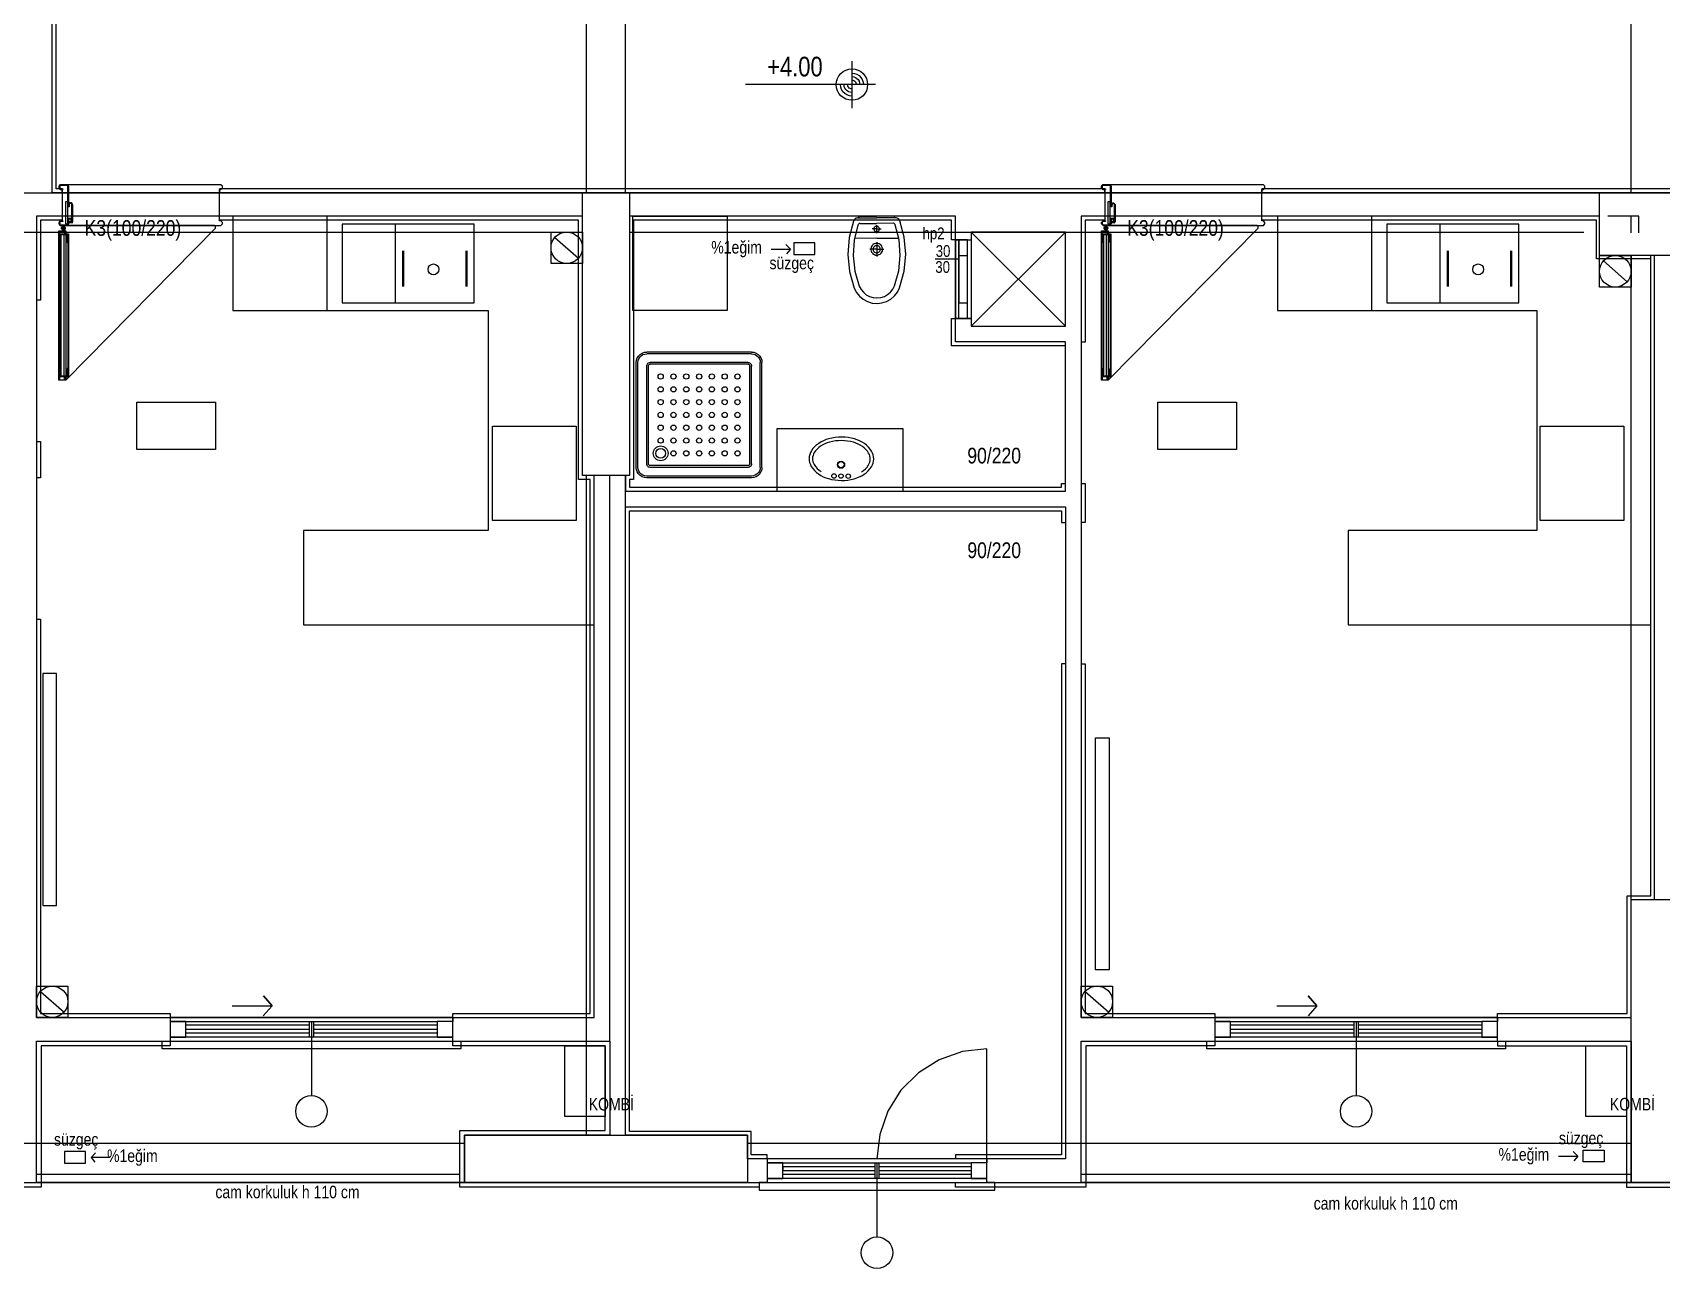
# Model space of a CAD drawing. Header units: centimetres. Extents: x 0 to 13234, y -30 to 2970.
# Drawn here: x 1469 to 1987, y 1161 to 1555 of the extents above; entities that cross this region are included whole.
import ezdxf

# ---------------------------------------------------------------- set-up
doc = ezdxf.new("R2010")
doc.units = ezdxf.units.CM
doc.layers.add('SCOTT-MIMARI', color=8, linetype='CONTINUOUS')
doc.styles.get("Standard").update_dxf_attribs({"font": 'arial.ttf', "width": 0.8})

msp = doc.modelspace()

# ---------------------------------------------------------------- linework, layer by layer
at = {"layer": 'SCOTT-MIMARI'}
for p, q in [((1729.63, 1545.46), (1729.63, 1530.46)), ((1737.13, 1537.96), (1695.71, 1537.96)), ((1477.8, 1506.09), (1477.3, 1505.59)), ((1477.3, 1505.09), (1477.3, 1505.59)), ((1477.3, 1505.59), (1477.3, 1505.09)), ((1477.3, 1505.09), (1477.8, 1504.59)), ((1477.5, 1505.09), (1477.5, 1505.59)), ((1477.5, 1505.59), (1477.5, 1505.09)), ((1477.8, 1506.09), (1479.8, 1506.09)), ((1528.78, 1506.09), (1477.8, 1506.09)), ((1479.8, 1505.89), (1477.8, 1505.89)), ((1477.8, 1504.79), (1478.48, 1504.79)), ((1478.48, 1504.59), (1477.8, 1504.59)), ((1477.8, 1504.59), (1478.29, 1504.59)), ((1478.29, 1504.59), (1478.29, 1494.59)), ((1478.48, 1504.79), (1478.48, 1504.59)), ((1480.1, 1500.06), (1480.1, 1505.59)), ((1480.3, 1505.59), (1480.3, 1500.06)), ((1528.29, 1494.59), (1528.29, 1504.59)), ((1528.29, 1504.59), (1528.78, 1504.59)), ((1529.28, 1505.59), (1528.78, 1506.09)), ((1528.78, 1504.59), (1529.28, 1505.09)), ((1529.28, 1505.09), (1529.28, 1505.59)), ((1809.61, 1506.09), (1809.11, 1505.59)), ((1809.11, 1505.09), (1809.11, 1505.59)), ((1809.11, 1505.59), (1809.11, 1505.09)), ((1809.11, 1505.09), (1809.61, 1504.59)), ((1809.31, 1505.09), (1809.31, 1505.59)), ((1809.31, 1505.59), (1809.31, 1505.09)), ((1809.61, 1506.09), (1811.61, 1506.09)), ((1860.59, 1506.09), (1809.61, 1506.09)), ((1811.61, 1505.89), (1809.61, 1505.89)), ((1809.61, 1504.79), (1810.3, 1504.79)), ((1810.3, 1504.59), (1809.61, 1504.59)), ((1809.61, 1504.59), (1810.1, 1504.59)), ((1810.1, 1504.59), (1810.1, 1494.59)), ((1810.3, 1504.79), (1810.3, 1504.59)), ((1811.91, 1500.06), (1811.91, 1505.59)), ((1812.11, 1505.59), (1812.11, 1500.06)), ((1860.1, 1494.59), (1860.1, 1504.59)), ((1860.1, 1504.59), (1860.59, 1504.59)), ((1861.09, 1505.59), (1860.59, 1506.09)), ((1860.59, 1504.59), (1861.09, 1505.09)), ((1861.09, 1505.09), (1861.09, 1505.59)), ((1480.04, 1500.6), (1479.29, 1500.6)), ((1479.29, 1500.6), (1479.29, 1493.62)), ((1480.04, 1493.62), (1480.04, 1500.6)), ((1480.3, 1500.06), (1480.1, 1500.06)), ((1480.3, 1499), (1480.3, 1499.83)), ((1480.5, 1499), (1480.3, 1499)), ((1480.5, 1499.83), (1480.5, 1499)), ((1480.8, 1500.33), (1481.05, 1500.33)), ((1481.05, 1500.13), (1480.8, 1500.13)), ((1481.35, 1494.3), (1481.35, 1499.83)), ((1481.55, 1499.83), (1481.55, 1494.3)), ((1811.85, 1500.6), (1811.1, 1500.6)), ((1811.1, 1500.6), (1811.1, 1493.62)), ((1811.85, 1493.62), (1811.85, 1500.6)), ((1812.11, 1500.06), (1811.91, 1500.06)), ((1477.8, 1494.59), (1477.3, 1494.09)), ((1477.3, 1493.59), (1477.3, 1494.09)), ((1477.3, 1494.09), (1477.3, 1493.59)), ((1477.3, 1493.59), (1477.8, 1493.09)), ((1477.5, 1494.09), (1477.5, 1493.59)), ((1477.8, 1494.59), (1478.48, 1494.59)), ((1478.29, 1494.59), (1477.8, 1494.59)), ((1478.48, 1494.39), (1477.8, 1494.39)), ((1477.8, 1493.29), (1479.8, 1493.29)), ((1479.8, 1493.09), (1477.8, 1493.09)), ((1477.8, 1493.09), (1528.78, 1493.09)), ((1478.37, 1492.82), (1478.37, 1493.09)), ((1478.48, 1494.59), (1478.48, 1494.39)), ((1478.65, 1493.09), (1478.65, 1491.49)), ((1478.92, 1492.82), (1478.92, 1493.09)), ((1479.29, 1493.62), (1480.04, 1493.62)), ((1526.78, 1493.09), (1479.8, 1493.09)), ((1480.1, 1493.59), (1480.1, 1495.45)), ((1480.1, 1495.45), (1481.3, 1495.45)), ((1480.3, 1495.25), (1480.3, 1493.59)), ((1481.09, 1495.25), (1480.3, 1495.25)), ((1481.09, 1494.3), (1481.09, 1495.25)), ((1481.3, 1495.45), (1481.3, 1494.3)), ((1528.78, 1494.59), (1528.29, 1494.59)), ((1529.28, 1494.09), (1528.78, 1494.59)), ((1528.78, 1493.09), (1529.28, 1493.59)), ((1529.28, 1493.59), (1529.28, 1494.09)), ((1584.36, 1468.48), (1584.36, 1493.48)), ((1731.52, 1495.51), (1737.47, 1495.54)), ((1731.72, 1495.51), (1731.72, 1495.66)), ((1732.07, 1496.02), (1737.47, 1496.04)), ((1732.23, 1493.77), (1737.48, 1493.79)), ((1742.87, 1496.07), (1737.47, 1496.04)), ((1743.42, 1495.57), (1737.47, 1495.54)), ((1742.72, 1493.82), (1737.48, 1493.79)), ((1737.48, 1493.26), (1737.49, 1490.71)), ((1743.22, 1495.57), (1743.22, 1495.72)), ((1809.61, 1494.59), (1809.11, 1494.09)), ((1809.11, 1494.09), (1809.11, 1493.59)), ((1809.11, 1493.59), (1809.61, 1493.09)), ((1810.1, 1494.59), (1809.61, 1494.59)), ((1809.61, 1493.09), (1860.59, 1493.09)), ((1810.18, 1492.82), (1810.18, 1493.09)), ((1810.46, 1493.09), (1810.46, 1491.49)), ((1810.74, 1492.82), (1810.74, 1493.09)), ((1811.1, 1493.62), (1811.85, 1493.62)), ((1858.59, 1493.09), (1811.61, 1493.09)), ((1860.59, 1494.59), (1860.1, 1494.59)), ((1861.09, 1494.09), (1860.59, 1494.59)), ((1860.59, 1493.09), (1861.09, 1493.59)), ((1861.09, 1493.59), (1861.09, 1494.09)), ((1916.86, 1468.48), (1916.86, 1493.48)), ((1479.45, 1492.29), (1477.85, 1492.29)), ((1478.4, 1491.74), (1478.4, 1491.44)), ((1478.75, 1490.09), (1478.75, 1445.21)), ((1478.96, 1491.77), (1478.96, 1491.44)), ((1479.4, 1490.49), (1479.4, 1490.44)), ((1737.5, 1489.04), (1730.44, 1489.01)), ((1737.49, 1492.04), (1736.09, 1492.04)), ((1737.49, 1492.04), (1738.89, 1492.05)), ((1737.5, 1489.04), (1744.56, 1489.08)), ((1811.26, 1492.29), (1809.66, 1492.29)), ((1810.22, 1491.74), (1810.22, 1491.44)), ((1810.56, 1490.09), (1810.56, 1445.21)), ((1810.77, 1491.77), (1810.77, 1491.44)), ((1811.21, 1490.49), (1811.21, 1490.44)), ((1586.58, 1485.09), (1586.58, 1473.71)), ((1586.88, 1485.09), (1586.88, 1473.71)), ((1606.83, 1473.71), (1606.83, 1485.09)), ((1607.13, 1473.71), (1607.13, 1485.09)), ((1737.52, 1485.54), (1735.3, 1485.53)), ((1737.51, 1487.8), (1737.53, 1483.23)), ((1737.52, 1485.54), (1739.74, 1485.55)), ((1919.08, 1485.09), (1919.08, 1473.71)), ((1919.38, 1485.09), (1919.38, 1473.71)), ((1939.33, 1473.71), (1939.33, 1485.09)), ((1939.63, 1473.71), (1939.63, 1485.09)), ((1756.14, 1482.53), (1763.65, 1482.54)), ((1697.66, 1452.83), (1664.3, 1452.83)), ((1697.66, 1452.27), (1664.3, 1452.27)), ((1660.97, 1416.13), (1660.97, 1449.49)), ((1661.52, 1416.13), (1661.52, 1449.49)), ((1664.3, 1417.25), (1664.3, 1448.38)), ((1664.86, 1417.25), (1664.86, 1448.38)), ((1696.55, 1449.49), (1665.42, 1449.49)), ((1696.55, 1448.94), (1665.42, 1448.94)), ((1697.11, 1417.25), (1697.11, 1448.38)), ((1697.66, 1417.25), (1697.66, 1448.38)), ((1700.44, 1416.13), (1700.44, 1449.49)), ((1701, 1416.13), (1701, 1449.49)), ((1479.4, 1444.81), (1479.4, 1444.86)), ((1811.21, 1444.81), (1811.21, 1444.86)), ((1696.55, 1416.69), (1665.42, 1416.69)), ((1696.55, 1416.13), (1665.42, 1416.13)), ((1697.66, 1413.35), (1664.3, 1413.35)), ((1697.66, 1412.8), (1664.3, 1412.8))]:
    msp.add_line(p, q, dxfattribs=at)
for points in [[(1317.6, 1893.53), (1317.6, 1188.53), (1992.6, 1188.53), (1992.6, 1233.53), (2317.6, 1233.53), (2317.6, 1188.53), (2985.1, 1188.53), (2985.1, 1893.53), (1317.6, 1893.53)], [(2827.6, 1578.53), (2827.6, 1503.53), (2240.13, 1503.53), (2240.1, 1488.53), (2335.6, 1488.53), (2335.6, 1366.03), (2167.6, 1366.03), (2167.6, 1253.53), (2167.6, 1253.53), (2167.6, 1241.03), (2092.6, 1241.03), (2092.6, 1503.53), (1475.1, 1503.53), (1475.1, 1578.53), (2827.6, 1578.53)], [(1478.29, 1503.53), (1478.29, 1504.78), (1476.35, 1504.78), (1476.35, 1577.28), (1478.29, 1577.28), (1478.29, 1578.53)], [(1645.1, 1503.53), (1645.1, 1578.53)], [(1657.6, 1503.53), (1657.6, 1578.53)], [(1977.6, 1503.53), (1977.6, 1578.53)], [(1729.63, 1541.6), (1730.44, 1541.51), (1731.21, 1541.24), (1731.9, 1540.81), (1732.48, 1540.23), (1732.91, 1539.54), (1733.18, 1538.77), (1733.27, 1537.96)], [(1729.63, 1540.48), (1730.19, 1540.41), (1730.72, 1540.23), (1731.2, 1539.93), (1731.6, 1539.53), (1731.9, 1539.05), (1732.08, 1538.52), (1732.15, 1537.96)], [(1729.63, 1534.32), (1728.82, 1534.41), (1728.05, 1534.68), (1727.36, 1535.11), (1726.78, 1535.69), (1726.35, 1536.38), (1726.08, 1537.15), (1725.99, 1537.96)], [(1729.63, 1535.44), (1729.07, 1535.5), (1728.54, 1535.69), (1728.06, 1535.99), (1727.66, 1536.39), (1727.36, 1536.87), (1727.17, 1537.4), (1727.11, 1537.96)], [(1729.63, 1536.57), (1729.32, 1536.6), (1729.02, 1536.7), (1728.76, 1536.87), (1728.54, 1537.09), (1728.37, 1537.35), (1728.27, 1537.65), (1728.24, 1537.96)], [(1729.63, 1539.35), (1729.94, 1539.32), (1730.23, 1539.21), (1730.5, 1539.05), (1730.72, 1538.83), (1730.88, 1538.56), (1730.99, 1538.27), (1731.02, 1537.96)], [(1332.6, 1503.53), (1643.85, 1503.53)], [(1477.8, 1506.09), (1477.69, 1506.08), (1477.58, 1506.04), (1477.48, 1505.98), (1477.41, 1505.9), (1477.35, 1505.81), (1477.31, 1505.7), (1477.3, 1505.59)], [(1477.3, 1505.09), (1477.31, 1504.98), (1477.35, 1504.87), (1477.41, 1504.78), (1477.48, 1504.7), (1477.58, 1504.64), (1477.69, 1504.6), (1477.8, 1504.59)], [(1477.8, 1505.89), (1477.73, 1505.88), (1477.67, 1505.86), (1477.61, 1505.82), (1477.56, 1505.78), (1477.53, 1505.72), (1477.5, 1505.66), (1477.5, 1505.59)], [(1477.5, 1505.09), (1477.5, 1505.02), (1477.53, 1504.96), (1477.56, 1504.9), (1477.61, 1504.85), (1477.67, 1504.82), (1477.73, 1504.8), (1477.8, 1504.79)], [(1480.3, 1505.59), (1480.28, 1505.7), (1480.25, 1505.81), (1480.19, 1505.9), (1480.11, 1505.98), (1480.01, 1506.04), (1479.91, 1506.08), (1479.8, 1506.09)], [(1480.1, 1505.59), (1480.09, 1505.66), (1480.07, 1505.72), (1480.03, 1505.78), (1479.98, 1505.82), (1479.93, 1505.86), (1479.86, 1505.88), (1479.8, 1505.89)], [(1810.1, 1503.53), (1810.1, 1504.78), (1528.29, 1504.78), (1528.29, 1503.53)], [(1643.85, 1413.53), (1643.85, 1503.53), (1658.85, 1503.53), (1658.85, 1413.53), (1643.85, 1413.53)], [(1658.85, 1503.53), (1980.1, 1503.53)], [(1809.61, 1506.09), (1809.5, 1506.08), (1809.39, 1506.04), (1809.3, 1505.98), (1809.22, 1505.9), (1809.16, 1505.81), (1809.12, 1505.7), (1809.11, 1505.59)], [(1809.11, 1505.09), (1809.12, 1504.98), (1809.16, 1504.87), (1809.22, 1504.78), (1809.3, 1504.7), (1809.39, 1504.64), (1809.5, 1504.6), (1809.61, 1504.59)], [(1809.61, 1505.89), (1809.54, 1505.88), (1809.48, 1505.86), (1809.42, 1505.82), (1809.38, 1505.78), (1809.34, 1505.72), (1809.32, 1505.66), (1809.31, 1505.59)], [(1809.31, 1505.09), (1809.32, 1505.02), (1809.34, 1504.96), (1809.38, 1504.9), (1809.42, 1504.85), (1809.48, 1504.82), (1809.54, 1504.8), (1809.61, 1504.79)], [(1812.11, 1505.59), (1812.1, 1505.7), (1812.06, 1505.81), (1812, 1505.9), (1811.92, 1505.98), (1811.83, 1506.04), (1811.72, 1506.08), (1811.61, 1506.09)], [(1811.91, 1505.59), (1811.9, 1505.66), (1811.88, 1505.72), (1811.85, 1505.78), (1811.8, 1505.82), (1811.74, 1505.86), (1811.68, 1505.88), (1811.61, 1505.89)], [(2092.6, 1458.53), (2093.85, 1458.53), (2093.85, 1504.78), (1860.1, 1504.78), (1860.1, 1503.53)], [(1967.6, 1503.53), (2007.6, 1503.53), (2007.6, 1483.53), (1967.6, 1483.53), (1967.6, 1503.53)], [(1480.8, 1500.33), (1480.69, 1500.32), (1480.58, 1500.28), (1480.48, 1500.22), (1480.41, 1500.14), (1480.35, 1500.05), (1480.31, 1499.94), (1480.3, 1499.83)], [(1480.8, 1500.13), (1480.73, 1500.12), (1480.67, 1500.1), (1480.61, 1500.07), (1480.56, 1500.02), (1480.53, 1499.96), (1480.5, 1499.9), (1480.5, 1499.83)], [(1481.55, 1499.83), (1481.53, 1499.94), (1481.5, 1500.05), (1481.44, 1500.14), (1481.36, 1500.22), (1481.26, 1500.28), (1481.16, 1500.32), (1481.05, 1500.33)], [(1481.35, 1499.83), (1481.34, 1499.9), (1481.32, 1499.96), (1481.28, 1500.02), (1481.23, 1500.07), (1481.18, 1500.1), (1481.11, 1500.12), (1481.05, 1500.13)], [(1812.11, 1495.25), (1812.11, 1493.59), (1811.61, 1493.09), (1809.61, 1493.09), (1809.11, 1493.59), (1809.11, 1494.09), (1809.61, 1494.59), (1810.3, 1494.59), (1810.3, 1494.39), (1809.61, 1494.39), (1809.31, 1494.09), (1809.31, 1493.59), (1809.61, 1493.29), (1811.61, 1493.29), (1811.91, 1493.59), (1811.91, 1495.45), (1813.11, 1495.45), (1813.11, 1494.3), (1813.16, 1494.3), (1813.16, 1499.83), (1812.86, 1500.13), (1812.61, 1500.13), (1812.31, 1499.83), (1812.31, 1499), (1812.11, 1499), (1812.11, 1499.83), (1812.61, 1500.33), (1812.86, 1500.33), (1813.36, 1499.83), (1813.36, 1494.3), (1812.91, 1494.3), (1812.91, 1495.25), (1812.11, 1495.25)], [(1647.6, 1241.03), (1647.6, 1413.53), (1643.85, 1413.53), (1643.85, 1496.03), (1470.1, 1496.03), (1470.1, 1241.03), (1647.6, 1241.03)], [(1478.29, 1496.03), (1478.29, 1494.78), (1471.35, 1494.78), (1471.35, 1469.34), (1470.1, 1469.34)], [(1477.8, 1494.59), (1477.69, 1494.58), (1477.58, 1494.54), (1477.48, 1494.48), (1477.41, 1494.4), (1477.35, 1494.31), (1477.31, 1494.2), (1477.3, 1494.09)], [(1477.3, 1493.59), (1477.31, 1493.48), (1477.35, 1493.37), (1477.41, 1493.28), (1477.48, 1493.2), (1477.58, 1493.14), (1477.69, 1493.1), (1477.8, 1493.09)], [(1477.8, 1494.39), (1477.73, 1494.38), (1477.67, 1494.36), (1477.61, 1494.32), (1477.56, 1494.28), (1477.53, 1494.22), (1477.5, 1494.16), (1477.5, 1494.09)], [(1477.5, 1493.59), (1477.5, 1493.52), (1477.53, 1493.46), (1477.56, 1493.4), (1477.61, 1493.35), (1477.67, 1493.32), (1477.73, 1493.3), (1477.8, 1493.29)], [(1479.4, 1443.86), (1527.08, 1492.29), (1527.08, 1493.09)], [(1479.8, 1493.09), (1479.91, 1493.1), (1480.01, 1493.14), (1480.11, 1493.2), (1480.19, 1493.28), (1480.25, 1493.37), (1480.28, 1493.48), (1480.3, 1493.59)], [(1479.8, 1493.29), (1479.86, 1493.3), (1479.93, 1493.32), (1479.98, 1493.35), (1480.03, 1493.4), (1480.07, 1493.46), (1480.09, 1493.52), (1480.1, 1493.59)], [(1481.04, 1494.25), (1481.31, 1494.03), (1481.51, 1493.99), (1481.04, 1493.99), (1480.35, 1493.99), (1480.35, 1495.18), (1481.04, 1495.18), (1481.04, 1494.25)], [(1480.94, 1494.29), (1480.45, 1494.35), (1480.45, 1494.09), (1481.01, 1494.09), (1480.95, 1494.22), (1480.94, 1494.25), (1480.94, 1494.29)], [(1481.09, 1494.3), (1481.1, 1494.26), (1481.11, 1494.21), (1481.14, 1494.17), (1481.17, 1494.13), (1481.21, 1494.11), (1481.25, 1494.09), (1481.3, 1494.08), (1481.34, 1494.08), (1481.39, 1494.09), (1481.43, 1494.11), (1481.47, 1494.13), (1481.5, 1494.17), (1481.53, 1494.21), (1481.54, 1494.26), (1481.55, 1494.3)], [(1481.3, 1494.3), (1481.3, 1494.3), (1481.3, 1494.29), (1481.3, 1494.29), (1481.3, 1494.28), (1481.31, 1494.28), (1481.31, 1494.28), (1481.32, 1494.28), (1481.32, 1494.28), (1481.33, 1494.28), (1481.33, 1494.28), (1481.34, 1494.28), (1481.34, 1494.29), (1481.34, 1494.29), (1481.35, 1494.3), (1481.35, 1494.3)], [(1602.6, 1241.03), (1602.6, 1242.28), (1646.35, 1242.28), (1646.35, 1412.28), (1642.6, 1412.28), (1642.6, 1494.78), (1528.29, 1494.78), (1528.29, 1496.03)], [(1532.6, 1496.03), (1532.6, 1466.03), (1562.6, 1466.03), (1562.6, 1496.03)], [(1532.6, 1496.03), (1532.6, 1466.03), (1613.85, 1466.03), (1613.85, 1396.03), (1555.1, 1396.03), (1555.1, 1366.03), (1647.6, 1366.03), (1647.6, 1413.53)], [(1643.85, 1496.03), (1557.6, 1496.03)], [(1609.36, 1493.48), (1567.36, 1493.48), (1567.36, 1468.48), (1609.36, 1468.48), (1609.36, 1493.48)], [(1658.85, 1496.03), (1658.85, 1413.53), (1657.6, 1413.53), (1657.6, 1408.53), (1797.6, 1408.53), (1797.6, 1456.03), (1797.6, 1456.03), (1797.6, 1456.03), (1762.6, 1456.03), (1762.6, 1496.03), (1658.85, 1496.03)], [(1762.6, 1488.52), (1761.35, 1488.52), (1761.35, 1494.78), (1660.1, 1494.78), (1660.1, 1412.28), (1658.85, 1412.28), (1658.85, 1409.78), (1796.35, 1409.78), (1796.35, 1411.03), (1797.6, 1411.03)], [(1689.88, 1496.03), (1689.88, 1466.03), (1659.88, 1466.03), (1659.88, 1496.03), (1689.88, 1496.03)], [(1730.12, 1494.53), (1728.71, 1489.27), (1728.28, 1483.85), (1728.83, 1478.43), (1730.35, 1473.21)], [(1731.53, 1493.26), (1730.35, 1488.45), (1730.03, 1483.51), (1730.58, 1478.6), (1731.98, 1473.85)], [(1731.52, 1495.51), (1731.22, 1495.48), (1730.93, 1495.39), (1730.67, 1495.24), (1730.44, 1495.04), (1730.25, 1494.8), (1730.12, 1494.53)], [(1732.23, 1493.77), (1732.08, 1493.75), (1731.93, 1493.7), (1731.8, 1493.62), (1731.68, 1493.52), (1731.59, 1493.4), (1731.53, 1493.26)], [(1732.07, 1496.02), (1731.99, 1496.01), (1731.91, 1495.98), (1731.85, 1495.94), (1731.79, 1495.88), (1731.75, 1495.82), (1731.73, 1495.74), (1731.72, 1495.66)], [(1743.44, 1493.32), (1743.37, 1493.46), (1743.28, 1493.58), (1743.16, 1493.68), (1743.03, 1493.76), (1742.88, 1493.8), (1742.72, 1493.82)], [(1743.22, 1495.72), (1743.21, 1495.8), (1743.18, 1495.87), (1743.14, 1495.94), (1743.09, 1495.99), (1743.02, 1496.04), (1742.94, 1496.06), (1742.87, 1496.07)], [(1743.17, 1473.91), (1744.53, 1478.67), (1745.03, 1483.59), (1744.66, 1488.52), (1743.44, 1493.32)], [(1744.83, 1494.6), (1744.69, 1494.88), (1744.51, 1495.11), (1744.28, 1495.31), (1744.01, 1495.45), (1743.72, 1495.54), (1743.42, 1495.57)], [(1744.81, 1473.28), (1746.28, 1478.52), (1746.78, 1483.94), (1746.29, 1489.36), (1744.83, 1494.6)], [(1967.6, 1496.03), (1802.6, 1496.03), (1802.6, 1241.03), (1977.6, 1241.03), (1977.6, 1278.53), (1985.1, 1278.53), (1985.1, 1483.53), (1985.1, 1483.53), (1967.6, 1483.53), (1967.6, 1496.03)], [(1810.1, 1496.03), (1810.1, 1494.78), (1803.85, 1494.78), (1803.85, 1456.02), (1802.6, 1456.02)], [(1811.21, 1443.86), (1858.9, 1492.29), (1858.9, 1493.09)], [(1812.86, 1494.25), (1813.13, 1494.03), (1813.33, 1493.99), (1812.86, 1493.99), (1812.16, 1493.99), (1812.16, 1495.18), (1812.86, 1495.18), (1812.86, 1494.25)], [(1812.76, 1494.29), (1812.26, 1494.35), (1812.26, 1494.09), (1812.82, 1494.09), (1812.76, 1494.22), (1812.76, 1494.25), (1812.76, 1494.29)], [(1935.1, 1241.03), (1935.1, 1242.28), (1976.35, 1242.28), (1976.35, 1279.78), (1983.85, 1279.78), (1983.85, 1412.28), (1983.85, 1412.28), (1983.85, 1482.53), (1966.6, 1482.53), (1966.6, 1494.78), (1860.1, 1494.78), (1860.1, 1496.03)], [(1865.1, 1496.03), (1865.1, 1466.03), (1895.1, 1466.03), (1895.1, 1496.03)], [(1865.1, 1496.03), (1865.1, 1466.03), (1947.6, 1466.03), (1947.6, 1396.03), (1887.6, 1396.03), (1887.6, 1366.03), (1983.85, 1366.03), (1983.85, 1483.53)], [(1962.6, 1496.03), (1890.1, 1496.03)], [(1941.86, 1493.48), (1899.86, 1493.48), (1899.86, 1468.48), (1941.86, 1468.48), (1941.86, 1493.48)], [(1980.1, 1490.77), (1980.1, 1496.03), (1970.19, 1496.03)], [(1977.6, 1490.77), (1977.6, 1496.03), (1970.19, 1496.03)], [(1332.6, 1491.03), (1643.85, 1491.03)], [(1477.35, 1443.96), (1479.3, 1443.96), (1479.3, 1444.81), (1479.4, 1444.81), (1479.4, 1443.86), (1477.25, 1443.86), (1477.25, 1491.44), (1479.4, 1491.44), (1479.4, 1490.49), (1479.3, 1490.49), (1479.3, 1491.34), (1477.35, 1491.34), (1477.35, 1443.96)], [(1477.6, 1490.09), (1477.6, 1487.79), (1477.4, 1487.79), (1477.4, 1490.29), (1480.1, 1490.29), (1480.1, 1487.79), (1479.9, 1487.79), (1479.9, 1490.09), (1477.6, 1490.09)], [(1477.4, 1447.56), (1477.65, 1447.56), (1477.65, 1445.26), (1478, 1445.26), (1478, 1490.04), (1477.65, 1490.04), (1477.65, 1487.74), (1477.4, 1487.74), (1477.4, 1447.56)], [(1479.05, 1491.34), (1479.05, 1490.39), (1477.45, 1490.39), (1477.45, 1491.34)], [(1479.15, 1444.11), (1479.15, 1444.96), (1480.15, 1444.96), (1480.15, 1490.34), (1479.15, 1490.34), (1479.15, 1491.19), (1479.25, 1491.19), (1479.25, 1490.44), (1480.25, 1490.44), (1480.25, 1444.86), (1479.25, 1444.86), (1479.25, 1444.11), (1479.15, 1444.11)], [(1479.85, 1447.56), (1479.85, 1445.26), (1479.5, 1445.26), (1479.5, 1490.04), (1479.85, 1490.04), (1479.85, 1487.74), (1480.1, 1487.74), (1480.1, 1447.56), (1479.85, 1447.56)], [(1643.85, 1491.03), (1643.85, 1481.03), (1633.85, 1481.03), (1633.85, 1491.03), (1643.85, 1491.03)], [(1635.1, 1489.33), (1642.61, 1482.73)], [(1658.85, 1491.03), (1962.6, 1491.03)], [(1737.48, 1492.92), (1737.3, 1492.9), (1737.13, 1492.84), (1736.97, 1492.75), (1736.83, 1492.63), (1736.73, 1492.48), (1736.65, 1492.31), (1736.62, 1492.13), (1736.62, 1491.95), (1736.66, 1491.77), (1736.73, 1491.6), (1736.84, 1491.45), (1736.98, 1491.33), (1737.14, 1491.24), (1737.31, 1491.19), (1737.49, 1491.17)], [(1737.49, 1491.17), (1737.67, 1491.19), (1737.85, 1491.25), (1738, 1491.34), (1738.14, 1491.46), (1738.25, 1491.61), (1738.32, 1491.78), (1738.36, 1491.96), (1738.36, 1492.14), (1738.32, 1492.32), (1738.24, 1492.48), (1738.13, 1492.63), (1738, 1492.75), (1737.84, 1492.84), (1737.66, 1492.9), (1737.48, 1492.92)], [(1762.61, 1463.52), (1762.61, 1463.52), (1767.61, 1463.53), (1766.42, 1463.53), (1766.4, 1488.53), (1762.59, 1488.52), (1762.61, 1463.52)], [(1767.59, 1488.53), (1767.61, 1463.53), (1762.64, 1463.52), (1762.59, 1488.52), (1767.59, 1488.53)], [(1763.61, 1488.52), (1763.61, 1488.52)], [(1763.64, 1468.52), (1763.67, 1488.52)], [(1763.67, 1488.52), (1763.67, 1483.52), (1766.4, 1483.53)], [(1797.6, 1461.03), (1797.6, 1491.03), (1767.6, 1491.03), (1767.6, 1461.03), (1797.6, 1461.03), (1767.6, 1491.03), (1767.6, 1461.03), (1797.6, 1491.03)], [(1809.16, 1443.96), (1811.11, 1443.96), (1811.11, 1444.81), (1811.21, 1444.81), (1811.21, 1443.86), (1809.06, 1443.86), (1809.06, 1491.44), (1811.21, 1491.44), (1811.21, 1490.49), (1811.11, 1490.49), (1811.11, 1491.34), (1809.16, 1491.34), (1809.16, 1443.96)], [(1809.41, 1490.09), (1809.41, 1487.79), (1809.21, 1487.79), (1809.21, 1490.29), (1811.91, 1490.29), (1811.91, 1487.79), (1811.71, 1487.79), (1811.71, 1490.09), (1809.41, 1490.09)], [(1809.21, 1447.56), (1809.46, 1447.56), (1809.46, 1445.26), (1809.81, 1445.26), (1809.81, 1490.04), (1809.46, 1490.04), (1809.46, 1487.74), (1809.21, 1487.74), (1809.21, 1447.56)], [(1810.86, 1491.34), (1810.86, 1490.39), (1809.26, 1490.39), (1809.26, 1491.34)], [(1810.96, 1444.11), (1810.96, 1444.96), (1811.96, 1444.96), (1811.96, 1490.34), (1810.96, 1490.34), (1810.96, 1491.19), (1811.06, 1491.19), (1811.06, 1490.44), (1812.06, 1490.44), (1812.06, 1444.86), (1811.06, 1444.86), (1811.06, 1444.11), (1810.96, 1444.11)], [(1811.66, 1447.56), (1811.66, 1445.26), (1811.31, 1445.26), (1811.31, 1490.04), (1811.66, 1490.04), (1811.66, 1487.74), (1811.91, 1487.74), (1811.91, 1447.56), (1811.66, 1447.56)], [(1967.54, 1491.03), (1967.6, 1491.03)], [(1703.96, 1485.6), (1710.04, 1485.6), (1708.63, 1487.09), (1710.04, 1485.6), (1708.83, 1484.13)], [(1711.13, 1483.87), (1717.83, 1483.87), (1717.83, 1487.56), (1711.13, 1487.56), (1711.13, 1483.87)], [(1737.51, 1487.42), (1737.12, 1487.37), (1736.75, 1487.25), (1736.41, 1487.05), (1736.12, 1486.79), (1735.89, 1486.47), (1735.73, 1486.11), (1735.65, 1485.73), (1735.66, 1485.34), (1735.74, 1484.95), (1735.9, 1484.6), (1736.13, 1484.28), (1736.43, 1484.02), (1736.77, 1483.83), (1737.14, 1483.71), (1737.53, 1483.67)], [(1737.51, 1486.69), (1737.28, 1486.67), (1737.05, 1486.59), (1736.84, 1486.47), (1736.66, 1486.31), (1736.52, 1486.11), (1736.42, 1485.89), (1736.38, 1485.66), (1736.38, 1485.42), (1736.43, 1485.18), (1736.53, 1484.96), (1736.67, 1484.77), (1736.85, 1484.61), (1737.06, 1484.49), (1737.29, 1484.42), (1737.53, 1484.39)], [(1737.53, 1483.67), (1737.92, 1483.71), (1738.29, 1483.83), (1738.63, 1484.03), (1738.92, 1484.3), (1739.15, 1484.61), (1739.31, 1484.97), (1739.39, 1485.36), (1739.38, 1485.75), (1739.3, 1486.13), (1739.14, 1486.49), (1738.91, 1486.8), (1738.61, 1487.07), (1738.27, 1487.26), (1737.9, 1487.38), (1737.51, 1487.42)], [(1737.53, 1484.39), (1737.76, 1484.42), (1737.99, 1484.49), (1738.2, 1484.62), (1738.38, 1484.78), (1738.52, 1484.97), (1738.62, 1485.19), (1738.66, 1485.43), (1738.66, 1485.67), (1738.61, 1485.9), (1738.51, 1486.12), (1738.37, 1486.32), (1738.19, 1486.48), (1737.98, 1486.6), (1737.75, 1486.67), (1737.51, 1486.69)], [(1763.62, 1483.52), (1763.64, 1468.52)], [(1977.6, 1483.53), (1977.6, 1473.53), (1967.6, 1473.53), (1967.6, 1483.53), (1977.6, 1483.53)], [(1977.6, 1278.53), (1977.6, 1483.53)], [(1968.85, 1481.83), (1976.36, 1475.23)], [(1730.35, 1473.21), (1731.06, 1471.83), (1732.03, 1470.62), (1733.22, 1469.63), (1734.58, 1468.89), (1736.07, 1468.44), (1737.61, 1468.29)], [(1731.98, 1473.85), (1732.53, 1472.78), (1733.28, 1471.85), (1734.2, 1471.08), (1735.26, 1470.51), (1736.4, 1470.16), (1737.6, 1470.04)], [(1737.6, 1470.04), (1738.79, 1470.17), (1739.94, 1470.53), (1740.98, 1471.11), (1741.9, 1471.89), (1742.64, 1472.83), (1743.17, 1473.91)], [(1737.61, 1468.29), (1739.15, 1468.46), (1740.63, 1468.92), (1741.98, 1469.67), (1743.16, 1470.68), (1744.12, 1471.9), (1744.81, 1473.28)], [(1763.64, 1463.52), (1763.64, 1468.52), (1766.42, 1468.53)], [(1797.27, 1454.78), (1761.35, 1454.78), (1761.35, 1463.52), (1762.64, 1463.52)], [(1660.97, 1449.49), (1661.05, 1450.24), (1661.3, 1450.94), (1661.7, 1451.57), (1662.22, 1452.1), (1662.86, 1452.5), (1663.56, 1452.75), (1664.3, 1452.83)], [(1661.52, 1449.49), (1661.59, 1450.11), (1661.8, 1450.7), (1662.13, 1451.23), (1662.57, 1451.67), (1663.1, 1452), (1663.69, 1452.2), (1664.3, 1452.27)], [(1697.66, 1452.83), (1698.41, 1452.75), (1699.11, 1452.5), (1699.74, 1452.1), (1700.27, 1451.57), (1700.67, 1450.94), (1700.92, 1450.24), (1701, 1449.49)], [(1697.66, 1452.27), (1698.28, 1452.2), (1698.87, 1452), (1699.4, 1451.67), (1699.84, 1451.23), (1700.17, 1450.7), (1700.37, 1450.11), (1700.44, 1449.49)], [(1477.4, 1445.01), (1477.4, 1447.51), (1477.6, 1447.51), (1477.6, 1445.21), (1479.9, 1445.21), (1479.9, 1447.51), (1480.1, 1447.51), (1480.1, 1445.01), (1477.4, 1445.01)], [(1664.3, 1448.38), (1664.33, 1448.63), (1664.41, 1448.86), (1664.55, 1449.08), (1664.72, 1449.25), (1664.93, 1449.38), (1665.17, 1449.47), (1665.42, 1449.49)], [(1664.86, 1448.38), (1664.87, 1448.51), (1664.91, 1448.62), (1664.98, 1448.73), (1665.07, 1448.82), (1665.17, 1448.88), (1665.29, 1448.92), (1665.42, 1448.94)], [(1696.55, 1449.49), (1696.8, 1449.47), (1697.03, 1449.38), (1697.24, 1449.25), (1697.42, 1449.08), (1697.55, 1448.86), (1697.64, 1448.63), (1697.66, 1448.38)], [(1696.55, 1448.94), (1696.68, 1448.92), (1696.79, 1448.88), (1696.9, 1448.82), (1696.99, 1448.73), (1697.05, 1448.62), (1697.09, 1448.51), (1697.11, 1448.38)], [(1809.21, 1445.01), (1809.21, 1447.51), (1809.41, 1447.51), (1809.41, 1445.21), (1811.71, 1445.21), (1811.71, 1447.51), (1811.91, 1447.51), (1811.91, 1445.01), (1809.21, 1445.01)], [(1479.05, 1443.96), (1479.05, 1444.91), (1477.45, 1444.91), (1477.45, 1443.96)], [(1810.86, 1443.96), (1810.86, 1444.91), (1809.26, 1444.91), (1809.26, 1443.96)], [(1502.05, 1421.86), (1502.05, 1436.86), (1527.05, 1436.86), (1527.05, 1421.86), (1502.05, 1421.86)], [(1827, 1421.86), (1827, 1436.86), (1852, 1436.86), (1852, 1421.86), (1827, 1421.86)], [(1641.91, 1429.21), (1641.91, 1399.21), (1615.27, 1399.21), (1615.27, 1429.21), (1641.91, 1429.21)], [(1705.87, 1408.53), (1705.87, 1428.53), (1745.87, 1428.53), (1745.87, 1408.53)], [(1726.33, 1425.74), (1725.3, 1425.71), (1724.27, 1425.62), (1723.24, 1425.45), (1722.24, 1425.21)], [(1730.41, 1425.16), (1729.41, 1425.41), (1728.39, 1425.59), (1727.36, 1425.7), (1726.33, 1425.74)], [(1975.28, 1429.21), (1975.28, 1399.21), (1948.64, 1399.21), (1948.64, 1429.21), (1975.28, 1429.21)], [(1470.1, 1424.33), (1471.35, 1424.33), (1471.35, 1412.76), (1470.1, 1412.76)], [(1716.72, 1421.4), (1716.42, 1420.82), (1716.19, 1420.21), (1716.05, 1419.57), (1716, 1418.92)], [(1719.05, 1423.77), (1718.37, 1423.28), (1717.76, 1422.71), (1717.21, 1422.08), (1716.72, 1421.4)], [(1717.65, 1420.81), (1717.41, 1420.37), (1717.24, 1419.9), (1717.13, 1419.41), (1717.1, 1418.91)], [(1719.65, 1422.86), (1719.07, 1422.43), (1718.54, 1421.94), (1718.07, 1421.4), (1717.65, 1420.81)], [(1722.24, 1425.21), (1721.4, 1424.95), (1720.58, 1424.62), (1719.8, 1424.23), (1719.05, 1423.77)], [(1722.52, 1424.16), (1721.77, 1423.92), (1721.03, 1423.62), (1720.33, 1423.27), (1719.65, 1422.86)], [(1726.32, 1424.65), (1725.36, 1424.62), (1724.41, 1424.53), (1723.46, 1424.38), (1722.52, 1424.16)], [(1730.11, 1424.1), (1729.18, 1424.34), (1728.24, 1424.5), (1727.28, 1424.61), (1726.32, 1424.65)], [(1732.97, 1422.77), (1732.3, 1423.19), (1731.59, 1423.55), (1730.87, 1423.86), (1730.11, 1424.1)], [(1733.58, 1423.67), (1732.84, 1424.14), (1732.06, 1424.54), (1731.25, 1424.88), (1730.41, 1425.16)], [(1734.94, 1420.69), (1734.53, 1421.29), (1734.06, 1421.84), (1733.54, 1422.33), (1732.97, 1422.77)], [(1735.87, 1421.26), (1735.4, 1421.95), (1734.86, 1422.59), (1734.25, 1423.17), (1733.58, 1423.67)], [(1735.47, 1418.79), (1735.44, 1419.29), (1735.34, 1419.78), (1735.17, 1420.25), (1734.94, 1420.69)], [(1736.56, 1418.78), (1736.52, 1419.43), (1736.39, 1420.07), (1736.17, 1420.68), (1735.87, 1421.26)], [(1664.3, 1412.8), (1663.56, 1412.88), (1662.86, 1413.13), (1662.22, 1413.53), (1661.7, 1414.05), (1661.3, 1414.69), (1661.05, 1415.39), (1660.97, 1416.13)], [(1664.3, 1413.35), (1663.69, 1413.42), (1663.1, 1413.63), (1662.57, 1413.96), (1662.13, 1414.4), (1661.8, 1414.93), (1661.59, 1415.52), (1661.52, 1416.13)], [(1665.42, 1416.13), (1665.17, 1416.16), (1664.93, 1416.24), (1664.72, 1416.38), (1664.55, 1416.55), (1664.41, 1416.76), (1664.33, 1417), (1664.3, 1417.25)], [(1665.42, 1416.69), (1665.29, 1416.7), (1665.17, 1416.75), (1665.07, 1416.81), (1664.98, 1416.9), (1664.91, 1417), (1664.87, 1417.12), (1664.86, 1417.25)], [(1697.11, 1417.25), (1697.09, 1417.12), (1697.05, 1417), (1696.99, 1416.9), (1696.9, 1416.81), (1696.79, 1416.75), (1696.68, 1416.7), (1696.55, 1416.69)], [(1697.66, 1417.25), (1697.64, 1417), (1697.55, 1416.76), (1697.42, 1416.55), (1697.24, 1416.38), (1697.03, 1416.24), (1696.8, 1416.16), (1696.55, 1416.13)], [(1701, 1416.13), (1700.92, 1415.39), (1700.67, 1414.69), (1700.27, 1414.05), (1699.74, 1413.53), (1699.11, 1413.13), (1698.41, 1412.88), (1697.66, 1412.8)], [(1700.44, 1416.13), (1700.37, 1415.52), (1700.17, 1414.93), (1699.84, 1414.4), (1699.4, 1413.96), (1698.87, 1413.63), (1698.28, 1413.42), (1697.66, 1413.35)], [(1716, 1418.92), (1716.04, 1418.27), (1716.17, 1417.63), (1716.39, 1417.02), (1716.69, 1416.44)], [(1716.69, 1416.44), (1717.16, 1415.75), (1717.71, 1415.11), (1718.31, 1414.54), (1718.98, 1414.03)], [(1717.1, 1418.91), (1717.13, 1418.41), (1717.23, 1417.92), (1717.39, 1417.45), (1717.62, 1417.01)], [(1717.62, 1417.01), (1718.07, 1416.36), (1718.6, 1415.76), (1719.19, 1415.23), (1719.84, 1414.78)], [(1732.67, 1414.69), (1733.32, 1415.13), (1733.92, 1415.65), (1734.45, 1416.24), (1734.91, 1416.89)], [(1733.52, 1413.93), (1734.19, 1414.43), (1734.8, 1414.99), (1735.36, 1415.62), (1735.84, 1416.31)], [(1734.91, 1416.89), (1735.15, 1417.33), (1735.32, 1417.8), (1735.43, 1418.29), (1735.47, 1418.79)], [(1735.84, 1416.31), (1736.15, 1416.88), (1736.37, 1417.49), (1736.51, 1418.13), (1736.56, 1418.78)], [(1645.1, 1203.59), (1645.1, 1413.53)], [(1652.6, 1233.53), (1652.6, 1413.53)], [(1657.6, 1203.59), (1657.6, 1413.53)], [(1718.98, 1414.03), (1719.73, 1413.56), (1720.51, 1413.16), (1721.32, 1412.82), (1722.15, 1412.55)], [(1722.15, 1412.55), (1723.15, 1412.3), (1724.17, 1412.11), (1725.2, 1412), (1726.23, 1411.96)], [(1726.23, 1411.96), (1727.27, 1411.99), (1728.3, 1412.09), (1729.32, 1412.25), (1730.33, 1412.49)], [(1730.33, 1412.49), (1731.16, 1412.75), (1731.98, 1413.08), (1732.76, 1413.47), (1733.52, 1413.93)], [(1802.6, 1411.02), (1803.85, 1411.02), (1803.85, 1398.6), (1802.6, 1398.6)], [(1797.6, 1403.53), (1797.6, 1196.03), (1696.35, 1196.03), (1696.35, 1203.53), (1657.6, 1203.53), (1657.6, 1403.53), (1797.6, 1403.53)], [(1702.6, 1196.03), (1702.6, 1197.28), (1697.6, 1197.28), (1697.6, 1204.78), (1658.85, 1204.78), (1658.85, 1402.28), (1796.35, 1402.28), (1796.35, 1398.58), (1797.6, 1398.58)], [(1470.1, 1367.76), (1471.35, 1367.76), (1471.35, 1242.28), (1512.6, 1242.28), (1512.6, 1241.03)], [(1797.6, 1353.59), (1796.35, 1353.59), (1796.35, 1197.28), (1762.6, 1197.28), (1762.6, 1196.03)], [(1802.6, 1353.59), (1803.85, 1353.59), (1803.85, 1242.28), (1845.1, 1242.28), (1845.1, 1241.03)], [(1476.51, 1350.56), (1472.14, 1350.56), (1472.14, 1276.66), (1476.51, 1276.66), (1476.51, 1350.56)], [(1807.14, 1330.07), (1811.52, 1330.07), (1811.52, 1256.17), (1807.14, 1256.17), (1807.14, 1330.07)], [(1977.6, 1188.53), (1977.6, 1278.53), (1992.6, 1278.53), (1992.6, 1188.53), (1977.6, 1188.53)], [(1480.1, 1251.03), (1480.1, 1241.03), (1470.1, 1241.03), (1470.1, 1251.03), (1480.1, 1251.03)], [(1812.6, 1251.03), (1812.6, 1241.03), (1802.6, 1241.03), (1802.6, 1251.03), (1812.6, 1251.03)], [(1471.35, 1249.33), (1478.86, 1242.73)], [(1532.39, 1244.73), (1545.11, 1244.73), (1542.36, 1247.95), (1545.11, 1244.73), (1542.29, 1241.57)], [(1803.85, 1249.33), (1811.36, 1242.73)], [(1864.89, 1244.73), (1877.61, 1244.73), (1874.86, 1247.95), (1877.61, 1244.73), (1874.79, 1241.57)], [(1602.6, 1241.03), (1512.6, 1241.03), (1512.6, 1233.53), (1602.6, 1233.53), (1602.6, 1241.03), (1602.6, 1239.78), (1597.6, 1239.78), (1597.6, 1234.78), (1602.6, 1234.78), (1512.6, 1234.78), (1517.6, 1234.78), (1517.6, 1239.78), (1512.6, 1239.78), (1597.6, 1239.78), (1597.6, 1238.53), (1558.23, 1238.53)], [(1558.23, 1239.78), (1558.23, 1234.78), (1556.98, 1234.78), (1556.98, 1239.78), (1558.23, 1239.78)], [(1557.6, 1239.78), (1557.6, 1216.16)], [(1935.1, 1241.03), (1845.1, 1241.03), (1845.1, 1233.53), (1935.1, 1233.53), (1935.1, 1241.03), (1935.1, 1239.78), (1930.1, 1239.78), (1930.1, 1234.78), (1935.1, 1234.78), (1845.1, 1234.78), (1850.1, 1234.78), (1850.1, 1239.78), (1845.1, 1239.78), (1930.1, 1239.78), (1930.1, 1238.53), (1890.73, 1238.53)], [(1890.73, 1239.78), (1890.73, 1234.78), (1889.48, 1234.78), (1889.48, 1239.78), (1890.73, 1239.78)], [(1890.1, 1239.78), (1890.1, 1216.16)], [(1556.98, 1238.53), (1517.6, 1238.53)], [(1517.6, 1237.28), (1556.98, 1237.28)], [(1556.98, 1236.03), (1517.6, 1236.03)], [(1558.23, 1237.28), (1597.6, 1237.28), (1597.6, 1236.03), (1558.23, 1236.03)], [(1889.48, 1238.53), (1850.1, 1238.53)], [(1850.1, 1237.28), (1889.48, 1237.28)], [(1889.48, 1236.03), (1850.1, 1236.03)], [(1890.73, 1237.28), (1930.1, 1237.28), (1930.1, 1236.03), (1890.73, 1236.03)], [(1512.6, 1233.53), (1512.6, 1232.03), (1471.6, 1232.03), (1471.6, 1187.03), (1430.1, 1187.03), (1430.1, 1188.53)], [(1633.85, 1188.53), (1470.1, 1188.53), (1470.1, 1233.53), (1652.6, 1233.53), (1652.6, 1233.53), (1652.6, 1203.53), (1606.35, 1203.53), (1606.35, 1188.53)], [(1602.6, 1233.53), (1605.1, 1233.53), (1605.1, 1231.03), (1510.1, 1231.03), (1510.1, 1233.53), (1512.6, 1233.53)], [(1700.1, 1188.53), (1700.1, 1187.03), (1604.85, 1187.03), (1604.85, 1205.03), (1651.1, 1205.03), (1651.1, 1232.03), (1602.6, 1232.03), (1602.6, 1233.53)], [(1638.21, 1209.56), (1638.21, 1232.03), (1651.1, 1232.03), (1651.1, 1209.56), (1638.21, 1209.56)], [(1772.6, 1231.03), (1764.81, 1230.15), (1757.42, 1227.56), (1750.78, 1223.39), (1745.24, 1217.85), (1741.07, 1211.22), (1738.48, 1203.82), (1737.6, 1196.03)], [(1845.1, 1233.53), (1845.1, 1232.03), (1804.1, 1232.03), (1804.1, 1187.03), (1762.6, 1187.03), (1762.6, 1188.53)], [(1772.6, 1196.03), (1772.6, 1231.03)], [(1980.1, 1188.53), (1802.6, 1188.53), (1802.6, 1233.53), (1960.1, 1233.53), (1977.6, 1233.53), (1977.6, 1188.53)], [(1935.1, 1233.53), (1937.6, 1233.53), (1937.6, 1231.03), (1842.6, 1231.03), (1842.6, 1233.53), (1845.1, 1233.53)], [(1935.1, 1233.53), (1935.1, 1232.03), (1960.1, 1232.03), (1976.1, 1232.03), (1976.1, 1187.03), (1994.1, 1187.03), (1994.1, 1232.03), (2097.6, 1232.03), (2097.6, 1233.53)], [(1963.21, 1209.56), (1963.21, 1232.03), (1976.1, 1232.03), (1976.1, 1209.56), (1963.21, 1209.56)], [(1696.35, 1188.53), (1606.35, 1188.53), (1606.35, 1203.53), (1696.35, 1203.53), (1696.35, 1188.53)], [(1337.6, 1201.03), (1606.35, 1201.03)], [(1485.73, 1198.39), (1479.02, 1198.39), (1479.02, 1194.69), (1485.73, 1194.69), (1485.73, 1198.39)], [(1493.56, 1196.43), (1487.48, 1196.43), (1488.89, 1197.92), (1487.48, 1196.43), (1488.69, 1194.96)], [(1696.35, 1201.03), (1977.6, 1201.03)], [(1954.53, 1196.85), (1960.61, 1196.85), (1959.2, 1198.34), (1960.61, 1196.85), (1959.4, 1195.39)], [(1962.36, 1198.82), (1969.07, 1198.82), (1969.07, 1195.12), (1962.36, 1195.12), (1962.36, 1198.82)], [(1772.6, 1196.03), (1702.6, 1196.03), (1702.6, 1188.53), (1772.6, 1188.53), (1772.6, 1196.03), (1772.6, 1194.78), (1767.6, 1194.78), (1767.6, 1189.78), (1772.6, 1189.78), (1702.6, 1189.78), (1707.6, 1189.78), (1707.6, 1194.78), (1702.6, 1194.78), (1767.6, 1194.78), (1767.6, 1193.53), (1738.23, 1193.53)], [(1736.98, 1193.53), (1707.6, 1193.53), (1707.6, 1192.28), (1736.98, 1192.28)], [(1738.23, 1194.78), (1738.23, 1189.78), (1736.98, 1189.78), (1736.98, 1194.78), (1738.23, 1194.78)], [(1737.6, 1194.78), (1737.6, 1171.16)], [(1337.6, 1188.53), (1606.35, 1188.53)], [(1604.85, 1188.53), (1604.85, 1191.03), (1470.1, 1191.03)], [(1676.35, 1188.53), (1977.6, 1188.53)], [(1702.6, 1188.53), (1700.1, 1188.53), (1700.1, 1186.03), (1775.1, 1186.03), (1775.1, 1188.53), (1772.6, 1188.53)], [(1736.98, 1191.03), (1707.6, 1191.03)], [(1738.23, 1192.28), (1767.6, 1192.28), (1767.6, 1191.03), (1738.23, 1191.03)], [(1977.6, 1188.53), (1977.6, 1191.03), (1802.6, 1191.03)]]:
    msp.add_lwpolyline(points, dxfattribs=at)
for centre, radius in [((1729.63, 1537.96), 5), ((1478.65, 1492.29), 0.6), ((1478.65, 1492.29), 0.4), ((1638.85, 1486.03), 5), ((1810.46, 1492.29), 0.6), ((1810.46, 1492.29), 0.4), ((1972.6, 1478.53), 5), ((1596.44, 1479.13), 1.73), ((1928.94, 1479.13), 1.73), ((1668.75, 1445.05), 0.834), ((1668.75, 1440.97), 0.834), ((1672.83, 1445.05), 0.834), ((1672.83, 1440.97), 0.834), ((1676.9, 1445.05), 0.834), ((1676.9, 1440.97), 0.834), ((1680.98, 1445.05), 0.834), ((1680.98, 1440.97), 0.834), ((1685.05, 1445.05), 0.834), ((1685.05, 1440.97), 0.834), ((1689.13, 1445.05), 0.834), ((1689.13, 1440.97), 0.834), ((1693.2, 1445.05), 0.834), ((1693.2, 1440.97), 0.834), ((1668.75, 1436.89), 0.834), ((1672.83, 1436.89), 0.834), ((1676.9, 1436.89), 0.834), ((1680.98, 1436.89), 0.834), ((1685.05, 1436.89), 0.834), ((1689.13, 1436.89), 0.834), ((1693.2, 1436.89), 0.834), ((1668.75, 1432.81), 0.834), ((1672.83, 1432.81), 0.834), ((1676.9, 1432.81), 0.834), ((1680.98, 1432.81), 0.834), ((1685.05, 1432.81), 0.834), ((1689.13, 1432.81), 0.834), ((1693.2, 1432.81), 0.834), ((1668.75, 1428.74), 0.834), ((1672.83, 1428.74), 0.834), ((1676.9, 1428.74), 0.834), ((1680.98, 1428.74), 0.834), ((1685.05, 1428.74), 0.834), ((1689.13, 1428.74), 0.834), ((1693.2, 1428.74), 0.834), ((1668.75, 1420.58), 2.36), ((1668.75, 1420.58), 1.53), ((1668.75, 1424.66), 0.834), ((1672.83, 1424.66), 0.834), ((1672.83, 1420.58), 0.834), ((1676.9, 1424.66), 0.834), ((1676.9, 1420.58), 0.834), ((1680.98, 1424.66), 0.834), ((1680.98, 1420.58), 0.834), ((1685.05, 1424.66), 0.834), ((1685.06, 1420.58), 0.834), ((1689.13, 1424.66), 0.834), ((1689.13, 1420.58), 0.834), ((1693.2, 1424.66), 0.834), ((1693.22, 1420.58), 0.834), ((1726.16, 1416.97), 1.15), ((1726.16, 1416.97), 0.969), ((1723.91, 1413.36), 0.713), ((1726.15, 1413.35), 0.713), ((1728.46, 1413.33), 0.713), ((1475.1, 1246.03), 5), ((1807.6, 1246.03), 5), ((1557.6, 1211.16), 5), ((1890.1, 1211.16), 5), ((1737.6, 1166.16), 5)]:
    msp.add_circle(centre, radius, dxfattribs=at)

# ---------------------------------------------------------------- texts
at = {"layer": 'SCOTT-MIMARI', "width": 0.8}
for s, height, p in [('+4.00', 6.25, (1702.64, 1540.57)), ('K3(100/220)', 5, (1485.42, 1489.82)), ('K3(100/220)', 5, (1817.23, 1489.82)), ('%%%1eğim', 3.994, (1684.86, 1484.19)), ('hp2', 3.75, (1752.11, 1488.73)), ('süzgeç', 3.994, (1703.39, 1479.18)), ('30', 3.75, (1756.3, 1483.11)), ('30', 3.75, (1756.17, 1478.03)), ('90/220', 5, (1766.35, 1417.37)), ('90/220', 5, (1766.36, 1387.25)), ('KOMBİ', 3.994, (1645.86, 1211.44)), ('KOMBİ', 3.994, (1970.86, 1211.44)), ('süzgeç', 3.994, (1475.67, 1200.23)), ('süzgeç', 3.994, (1954.63, 1200.66)), ('%%%1eğim', 3.994, (1492.54, 1195.02)), ('%%%1eğim', 3.994, (1935.43, 1195.45)), ('cam korkuluk h 110 cm', 3.9936, (1527.04, 1183.49)), ('cam korkuluk h 110 cm', 3.9936, (1876.6, 1179.88))]:
    msp.add_text(s, height=height, dxfattribs=at).set_placement(p)

doc.saveas('drawing.dxf')
